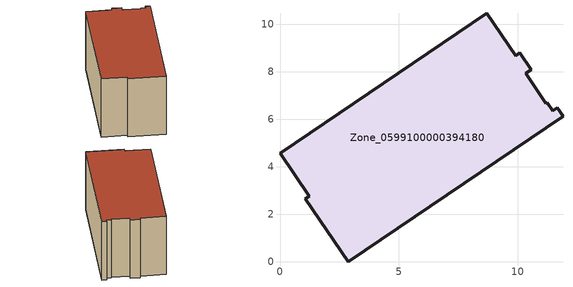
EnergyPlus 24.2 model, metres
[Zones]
Zone_0599100000394180
 floor ground (C_G): 11.67,6.48 11.91,6.12 2.86,0 1.06,2.65 1.23,2.77 0,4.57 8.69,10.46 9.91,8.67 10.1,8.8 10.57,8.09 10.33,7.93 11.19,6.66 11.25,6.7 11.49,6.36 z0
 wall outside (C_F): 11.91,6.12 11.67,6.48 11.49,6.36 11.25,6.7 11.19,6.66 10.33,7.93 10.57,8.09 10.1,8.8 9.91,8.67 8.69,10.46 0,4.57 1.23,2.77 1.06,2.65 2.86,0 11.91,6.12 z0:5.67
 roof outside (C_R): 9.91,8.67 8.69,10.46 0,4.57 1.23,2.77 1.06,2.65 2.86,0 11.91,6.12 11.67,6.48 11.49,6.36 11.25,6.7 11.19,6.66 10.33,7.93 10.57,8.09 10.1,8.8 z5.67
[BUILDING]
Pand.0599100000394180: North Axis=0; Terrain=City; Loads Convergence Tolerance Value=0.04; Temperature Convergence Tolerance Value=0.4; Solar Distribution=FullExterior; Maximum Number of Warmup Days=25; Minimum Number of Warmup Days=1
[Site:Location]
Rotterdam.The.Hague.AP_ZH_NLD Design_Conditions: Latitude=51.96; Longitude=4.45; Time Zone=1; Elevation=-4.5
[SITE:GROUNDTEMPERATURE:BUILDINGSURFACE]
18, 18, 18, 18, 18, 18, 18, 18, 18, 18, 18, 18
[MATERIAL] Thermal Absorptance=0.9; Solar Absorptance=0.7; Visible Absorptance=0.7
Name | Roughness | Thickness | Conductivity | Density | Specific Heat
G.TI.1992-2005 | MediumSmooth | 0.15 | 0.06 | 540 | 1210
F.TI.1992-2005 | Rough | 0.3 | 0.12 | 1920 | 840
R.TI.1992-2005 | MediumRough | 0.2 | 0.08 | 1500 | 1000
[CONSTRUCTION]
C_G: G.TI.1992-2005
C_F: F.TI.1992-2005
C_R: R.TI.1992-2005
[ZONE]
Zone_0599100000394180: Type=1; Multiplier=1; Ceiling Height=Autocalculate; Volume=Autocalculate; Floor Area=autocalculate; Part of Total Floor Area=Yes
[ZONEINFILTRATION:DESIGNFLOWRATE]
Infil_Zone_0599100000394180: Zone or ZoneList or Space or SpaceList=Zone_0599100000394180; Schedule=AlwaysOn; Design Flow Rate Calculation Method=Flow/Area; Flow Rate per Floor Area=0.0015; Constant Term Coefficient=1; Temperature Term Coefficient=0; Velocity Term Coefficient=0; Velocity Squared Term Coefficient=0
[HVACTEMPLATE:ZONE:IDEALLOADSAIRSYSTEM]
Zone_0599100000394180: Maximum Heating Supply Air Temperature=50; Minimum Cooling Supply Air Temperature=13; Maximum Heating Supply Air Humidity Ratio=0.0156; Minimum Cooling Supply Air Humidity Ratio=0.0077; Heating Limit=NoLimit; Cooling Limit=NoLimit; Dehumidification Control Type=ConstantSensibleHeatRatio; Cooling Sensible Heat Ratio=0.7; Dehumidification Setpoint=60; Humidification Control Type=None; Humidification Setpoint=30; Outdoor Air Method=None; Outdoor Air Flow Rate per Person=0.00944; Outdoor Air Flow Rate per Zone Floor Area=0; Outdoor Air Flow Rate per Zone=0; Demand Controlled Ventilation Type=None; Outdoor Air Economizer Type=NoEconomizer; Heat Recovery Type=None; Sensible Heat Recovery Effectiveness=0.7; Latent Heat Recovery Effectiveness=0.65
[ZONECONTROL:THERMOSTAT]
ThermostatControl_Zone_0599100000394180: Zone or ZoneList=Zone_0599100000394180; Control Type Schedule=DualSetpointControlType; Control 1=Thermostat_Zone_0599100000394180; Temperature Difference Between Cutout And Setpoint=0
[THERMOSTATSETPOINT:DUALSETPOINT]
Thermostat_Zone_0599100000394180: Heating Setpoint Temperature Schedule=HeatingSetpoint_Zone_0599100000394180; Cooling Setpoint Temperature Schedule=CoolingSetpoint_Zone_0599100000394180
[SCHEDULE:COMPACT]
HeatingSetpoint_Zone_0599100000394180: Through: 12/31, For: AllDays, Until: 24:00, 21
CoolingSetpoint_Zone_0599100000394180: Through: 12/31, For: AllDays, Until: 24:00, 24
DualSetpointControlType: Through: 12/31, For: AllDays, Until: 24:00, 4
AlwaysOn: Through: 12/31, For: AllDays, Until: 24:00, 1
